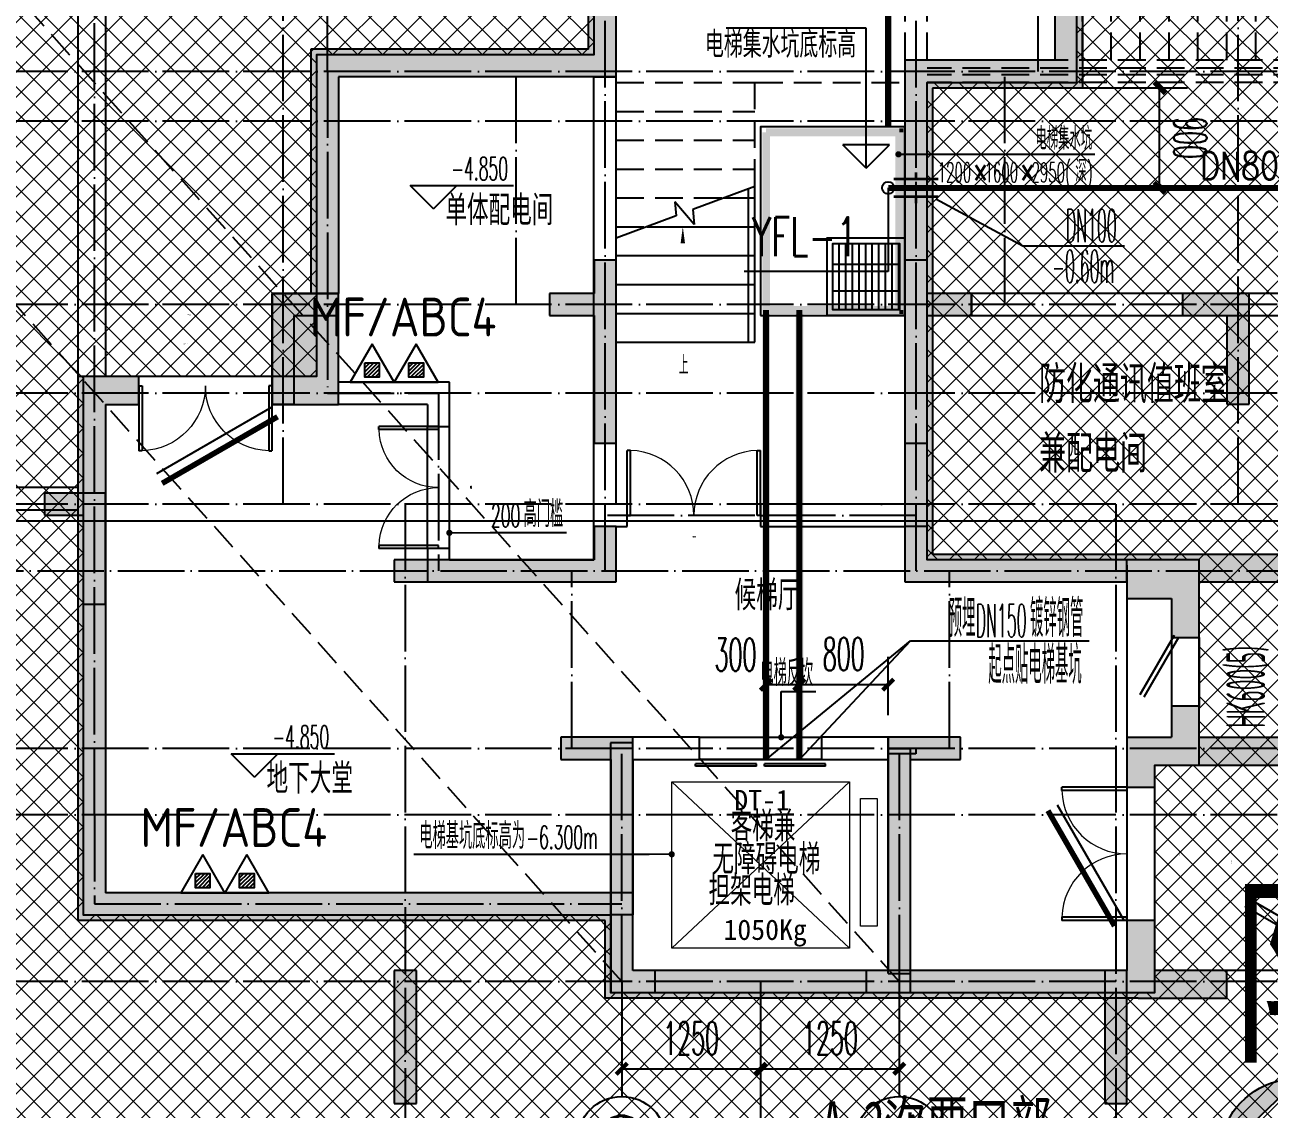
# Model space of a CAD drawing. Extents: x 27938 to 1507990, y 110129 to 923079.
# Drawn here: x 632581 to 643787, y 605583 to 615352 of the extents above; entities that cross this region are included whole.
import ezdxf
from ezdxf.enums import TextEntityAlignment as Align
from ezdxf.xclip import XClip

# ---------------------------------------------------------------- set-up
doc = ezdxf.new("R2010")
doc.units = 0
doc.header["$LTSCALE"] = 1000
doc.header["$MEASUREMENT"] = 0
doc.header["$XCLIPFRAME"] = 0
for name, pattern in [('#P_--_20B1_001_t3$0$DASH', [0.35, 0.25, -0.1]), ('__DASH', [0.35, 0.25, -0.1]), ('DASH', [0.35, 0.25, -0.1]), ('DOTE', [2.42, 2, -0.2, 0.02, -0.2])]:
    doc.linetypes.add(name, pattern=pattern)
for name, color, linetype in [('0-R疏散口', 20, 'Continuous'), ('AXIS', 3, 'Continuous'), ('AXIS_TEXT', 7, 'Continuous'), ('COLUMN', 9, 'Continuous'), ('DIM_ELEV', 3, 'Continuous'), ('DIM_LEAD', 3, 'Continuous'), ('DIM_SYMB', 3, 'Continuous'), ('DIM_压力废', 3, 'Continuous'), ('DIM_废水', 31, 'Continuous'), ('DOOR_FIRE_TEXT', 7, 'Continuous'), ('DOTE', 1, 'Continuous'), ('EQUIP_消防', 7, 'Continuous'), ('EQUIP_灭火器', 7, 'Continuous'), ('HS-A-墙-砖', 2, 'Continuous'), ('HS-A-墙-砼', 41, 'Continuous'), ('HS-A-门窗洞', 4, 'Continuous'), ('PIPE-压力废', 31, 'YF'), ('PIPE-废水', 31, 'TG_F'), ('PUB_HATCH', 8, 'Continuous'), ('PUB_TEXT', 4, 'Continuous'), ('STAIR', 2, 'Continuous'), ('text', 7, 'Continuous'), ('TEXT_压力废', 7, 'Continuous'), ('TEXT_灭火器', 7, 'Continuous'), ('TWT_DIM', 3, 'Continuous'), ('TWT_LEAD', 3, 'Continuous'), ('VALVE_污水', 7, 'Continuous'), ('VPIPE-压力废', 31, 'YF'), ('WALL', 9, 'Continuous'), ('WINDOW', 4, 'Continuous'), ('WINDOW_TEXT', 7, 'Continuous'), ('人防单元', 7, 'Continuous'), ('人防集水坑', 11, 'Continuous'), ('建-墙-填充', 8, 'Continuous'), ('排水', 155, 'Continuous'), ('疏散口', 20, 'Continuous')]:
    doc.layers.add(name, color=color, linetype=linetype)
doc.layers.add('3.5方案汇报，与郭总、侯月琴确定户型_t8$0$STAIR', color=2, linetype='Continuous', lineweight=18)
doc.layers.add('填充', color=251, linetype='Continuous', lineweight=5)
doc.styles.add('_TCH_AXIS', font='COMPLEX', dxfattribs={"bigfont": 'GBCBIG'})
doc.styles.add('_TCH_DIM', font='SIMPLEX.shx', dxfattribs={"width": 0.7, "bigfont": 'GBCBIG.shx'})
doc.styles.add('_TCH_DIM_T3', font='SIMPLEX.shx', dxfattribs={"width": 0.494118, "bigfont": 'GBCBIG.shx'})
doc.styles.add('_TCH_WINDOW', font='SIMPLEX.shx', dxfattribs={"width": 0.7, "height": 3.5, "bigfont": 'GBCBIG.shx'})
doc.styles.add('_TWT_PIPEDN', font='SIMPLEX', dxfattribs={"width": 0.8, "height": 3.5, "bigfont": 'HZTXT'})
doc.styles.add('_TWT_SERIAL', font='SIMPLEX', dxfattribs={"width": 0.8, "height": 3.5, "bigfont": 'HZTXT'})
doc.styles.add('COMPLEX', font='COMPLEX')
doc.styles.add('HS_黑', font='simhei.ttf', dxfattribs={"width": 0.7})
doc.styles.get("Standard").update_dxf_attribs({"font": 'gbenor.shx', "bigfont": 'gbcbig.shx'})
doc.styles.add('TG_LINETYPE', font='SIMPLEX', dxfattribs={"width": 0.8, "height": 3, "bigfont": 'HZTXT'})
doc.styles.add('更窄', font='TSSDENG', dxfattribs={"width": 0.7, "bigfont": 'HZTXT'})
doc.styles.add('黑体', font='simhei.ttf')
doc.linetypes.add('TG_F', pattern='A,2,-0.3,["F",TG_LINETYPE,S=0.1,R=0,X=-0.23,Y=-0.15],0', length=2.3)
doc.linetypes.add('YF', pattern='A,3,-0.2,["YF",Standard,S=0.25,R=0,X=-0.1,Y=-0.115],-0.35', length=3.55)
doc.dimstyles.new('_TCH_ARCH&&100', dxfattribs={"dimtxt": 297.5, "dimasz": 100, "dimexe": 250, "dimexo": 300, "dimgap": 126.25, "dimtad": 1, "dimdec": 0, "dimzin": 0, "dimdsep": 46, "dimtxsty": '_TCH_DIM_T3', "dimblk": 'ARCHTICK', "dimcen": 0.09, "dimclrt": 4, "dimazin": 2, "dimtfac": 1, "dimtdec": 0, "dimtix": 1, "dimtmove": 2, "dimatfit": 3, "dimfxl": 100, "dimtolj": 1, "dimtzin": 0, "dimarcsym": 0})
doc.dimstyles.new('_TWT_ARCH&&100', dxfattribs={"dimtxt": 297.5, "dimasz": 100, "dimexe": 250, "dimexo": 300, "dimgap": 126.25, "dimtad": 1, "dimdec": 0, "dimzin": 0, "dimdsep": 46, "dimtxsty": '_TCH_DIM_T3', "dimblk": 'ARCHTICK', "dimcen": 0.09, "dimclrt": 7, "dimazin": 2, "dimtfac": 1, "dimtdec": 0, "dimtix": 1, "dimtmove": 2, "dimatfit": 3, "dimfxl": 1, "dimtolj": 1, "dimtzin": 0, "dimarcsym": 0})

# ---------------------------------------------------------------- blocks, each defined once
blk = doc.blocks.new('A$C1DD019F9')
at = {"layer": '疏散口'}
h = blk.add_hatch(color=256, dxfattribs=at)
edge = h.paths.add_edge_path()
edge.add_line((1658, 3316), (367, 2025))
edge.add_arc((563, 1830), 276, 135, 315)
edge.add_line((758, 1634), (1381, 2258))
edge.add_arc((-487, 1990), 1888, -24.1232, 8.1574, ccw=False)
edge.add_arc((-487, 1990), 1888, 303.5962, 335.8768, ccw=False)
edge.add_arc((1658, 1658), 1658, 90, 228.4173, ccw=False)
h = blk.add_hatch(color=256, dxfattribs=at)
edge = h.paths.add_edge_path()
edge.add_line((1658, 3316), (2948, 2025))
edge.add_arc((2753, 1830), 276, -135, 45, ccw=False)
edge.add_line((2558, 1634), (1934, 2258))
edge.add_arc((3803, 1990), 1888, 171.8426, 204.1232)
edge.add_arc((3803, 1990), 1888, 204.1232, 236.4038)
edge.add_arc((1658, 1658), 1658, 311.5827, 450)
for points in [[(1658, 3316), (367, 2025, 1), (758, 1634), (1381, 2258, -0.14179), (1236, 1218, -0.14179), (557, 417, -0.689965), (1658, 3316)], [(1658, 3316), (2948, 2025, -1), (2558, 1634), (1934, 2258, 0.14179), (2080, 1218, 0.14179), (2758, 417, 0.689965), (1658, 3316)]]:
    blk.add_lwpolyline(points, format="xyb", close=True, dxfattribs=at)
blk = doc.blocks.new('GFDGFSDFGD')
at = {"layer": 'PUB_HATCH'}
for points in [[(431617, 374624), (431617, 373474), (431817, 373474), (431817, 375124), (431617, 375124), (431617, 374824), (431217, 374824), (431217, 374624)], [(434617, 374624), (435017, 374624), (435017, 374824), (434617, 374824), (434617, 375124), (434417, 375124), (434417, 373474), (434617, 373474)], [(429316, 374824), (428717, 374824), (428717, 373824), (428917, 373824), (428917, 374624), (429316, 374624)], [(436917, 374824), (436917, 374624), (437317, 374624), (437317, 373824), (437517, 373824), (437517, 374824)], [(426667, 373024), (426667, 372824), (427017, 372824), (427017, 372024), (427217, 372024), (427217, 373024)], [(429816, 372423), (429817, 372224), (431817, 372224), (431817, 372724), (431617, 372724), (431617, 372424), (430017, 372424)], [(436417, 372423), (436217, 372424), (434617, 372424), (434617, 372724), (434417, 372724), (434417, 372224), (436417, 372224)], [(431967, 370824), (431317, 370824), (431317, 370624), (431767, 370624), (431767, 368524), (432167, 368524), (432167, 368724), (431967, 368724)], [(434267, 370824), (434267, 368724), (434067, 368724), (434067, 368524), (434467, 368524), (434467, 370624), (434917, 370624), (434917, 370824)], [(429817, 368724), (429817, 367524), (430017, 367524), (430017, 368724)], [(436417, 368724), (436217, 368724), (436217, 367524), (436417, 367524)]]:
    blk.add_hatch(color=256, dxfattribs=at).paths.add_polyline_path(points)
at = {"layer": 'COLUMN', "color": 6}
for p, q in [((431817, 375124), (431617, 375124)), ((431617, 375124), (431617, 374824)), ((431817, 373474), (431817, 375124)), ((434617, 375124), (434417, 375124)), ((434417, 375124), (434417, 373474)), ((434617, 374824), (434617, 375124)), ((429316, 374824), (428717, 374824)), ((428717, 374824), (428717, 373824)), ((429316, 374624), (429316, 374824)), ((431617, 374824), (431217, 374824)), ((431217, 374824), (431217, 374624)), ((435017, 374824), (434617, 374824)), ((435017, 374624), (435017, 374824)), ((436917, 374824), (436917, 374624)), ((437517, 374824), (436917, 374824)), ((437517, 373824), (437517, 374824)), ((428917, 373824), (428917, 374624)), ((428917, 374624), (429316, 374624)), ((431217, 374624), (431617, 374624)), ((431617, 374624), (431617, 373474)), ((434617, 374624), (435017, 374624)), ((434617, 373474), (434617, 374624)), ((436917, 374624), (437317, 374624)), ((437317, 374624), (437317, 373824)), ((428717, 373824), (428917, 373824)), ((437317, 373824), (437517, 373824)), ((431617, 373474), (431817, 373474)), ((434417, 373474), (434617, 373474)), ((426667, 373024), (426667, 372824)), ((427217, 373024), (426667, 373024)), ((427217, 372024), (427217, 373024)), ((426667, 372824), (427017, 372824)), ((427017, 372824), (427017, 372024)), ((431817, 372724), (431617, 372724)), ((431617, 372724), (431617, 372424)), ((431817, 372224), (431817, 372724)), ((434617, 372724), (434417, 372724)), ((434417, 372724), (434417, 372224)), ((434617, 372424), (434617, 372724)), ((430017, 372424), (429816, 372423)), ((429816, 372423), (429817, 372224)), ((431617, 372424), (430017, 372424)), ((436217, 372424), (434617, 372424)), ((436417, 372423), (436217, 372424)), ((436417, 372224), (436417, 372423)), ((429817, 372224), (431817, 372224)), ((434417, 372224), (436417, 372224)), ((427017, 372024), (427217, 372024)), ((431967, 370824), (431317, 370824)), ((431317, 370824), (431317, 370624)), ((431967, 368724), (431967, 370824)), ((434267, 370824), (434267, 368724)), ((434917, 370824), (434267, 370824)), ((434917, 370624), (434917, 370824)), ((431317, 370624), (431767, 370624)), ((431767, 370624), (431767, 368524)), ((434467, 368524), (434467, 370624)), ((434467, 370624), (434917, 370624)), ((429817, 368724), (429817, 367524)), ((430017, 368724), (429817, 368724)), ((430017, 367524), (430017, 368724)), ((432167, 368724), (431967, 368724)), ((432167, 368524), (432167, 368724)), ((434267, 368724), (434067, 368724)), ((434067, 368724), (434067, 368524)), ((436417, 368724), (436217, 368724)), ((436217, 368724), (436217, 367524)), ((436417, 367524), (436417, 368724)), ((431767, 368524), (432167, 368524)), ((434067, 368524), (434467, 368524)), ((429817, 367524), (430017, 367524)), ((436217, 367524), (436417, 367524))]:
    blk.add_line(p, q, dxfattribs=at)
blk = doc.blocks.new('FSFSFASFSFESFSEF')
at = {"layer": '人防集水坑', "linetype": '#P_--_20B1_001_t3$0$DASH'}
for points in [[(287067, 762316), (287067, 762351), (287102, 762351)], [(287067, 762316), (287102, 762316), (287102, 762351)], [(287067, 760716), (287102, 760716), (287102, 760681)], [(287067, 760716), (287067, 760681), (287102, 760681)]]:
    blk.add_hatch(color=41, dxfattribs=at).paths.add_polyline_path(points)
at = {"layer": '人防集水坑', "ltscale": 0.8}
h = blk.add_hatch(dxfattribs=at)
h.set_pattern_fill('GRATE', color=256, scale=75, style=0)
h.set_pattern_definition([(270, (-806039.36, 23438904.08), (59.53125, -2e-14), []), (360, (-806039.36, 23438904.08), (9e-14, 238.125), [])])
h.paths.add_polyline_path([(286467, 761316), (287067, 761316), (287067, 760716), (286467, 760716)])
at = {"layer": '人防集水坑', "color": 41, "linetype": '#P_--_20B1_001_t3$0$DASH', "ltscale": 0.5, "const_width": 70}
for points in [[(285867, 762316), (287067, 762316)], [(285867, 760716), (285867, 762316)], [(287067, 760716), (287067, 762316)], [(285867, 760716), (286167, 760716)], [(286167, 760716), (287067, 760716)]]:
    blk.add_lwpolyline(points, dxfattribs=at)
at = {"layer": '人防集水坑'}
for points in [[(287117, 760666), (286417, 760666), (286417, 761366), (287117, 761366)], [(287067, 760716), (286467, 760716), (286467, 761316), (287067, 761316)]]:
    blk.add_lwpolyline(points, close=True, dxfattribs=at)
at = {"layer": '排水'}
blk.add_lwpolyline([(285817, 760666), (287117, 760666), (287117, 762366), (285817, 762366)], close=True, dxfattribs=at)
blk = doc.blocks.new('DFBFBFBGF')
at = {"layer": 'STAIR', "color": 246, "linetype": '#P_--_20B1_001_t3$0$DASH'}
for p, q in [((293136, 754230), (287317, 754230)), ((293136, 754030), (293136, 754230)), ((293136, 754160), (287317, 754160)), ((293136, 754100), (287317, 754100)), ((293136, 754030), (287317, 754030)), ((293136, 754030), (288716, 754030)), ((288716, 752730), (288716, 754030)), ((288716, 753970), (293136, 753970)), ((288976, 752730), (288976, 754030)), ((289236, 752730), (289236, 754030)), ((289496, 752730), (289496, 754030)), ((289756, 752730), (289756, 754030)), ((290016, 752730), (290016, 754030)), ((290276, 752730), (290276, 754030)), ((290536, 752730), (290536, 754030)), ((290796, 752730), (290796, 754030)), ((291056, 752730), (291056, 754030)), ((291316, 752730), (291316, 754030)), ((291576, 752730), (291576, 754030)), ((291836, 752730), (291836, 754030)), ((292096, 752730), (292096, 754030)), ((292356, 752730), (292356, 754030)), ((292616, 752730), (292616, 754030)), ((292876, 752730), (292876, 754030)), ((293136, 752730), (293136, 754030)), ((293136, 752730), (287317, 752730)), ((293136, 752730), (288716, 752730)), ((293136, 752530), (293136, 752730)), ((293136, 752660), (287317, 752660)), ((293136, 752600), (287317, 752600)), ((293136, 752530), (287317, 752530))]:
    blk.add_line(p, q, dxfattribs=at)
blk.add_lwpolyline([(293136, 754230), (294636, 754230), (294636, 752530), (293136, 752530)], close=True, dxfattribs=at)
blk = doc.blocks.new('$DorLib2D$00000181')
at = {"color": 0}
for p, q in [((-0.5333, 0.1411), (0.3327, 0.6411)), ((-0.5, 0.0833), (0.366, 0.5833))]:
    blk.add_line(p, q, dxfattribs=at)
blk = doc.blocks.new('$DorLib2D$00000192')
at = {"color": 0}
blk.add_line((-0.5, 0.125), (0.366, 0.625), dxfattribs=at)
at = {"color": 0, "const_width": 0.0417}
blk.add_lwpolyline([(-0.5417, 0.1972), (0.3244, 0.6972)], dxfattribs=at)
blk = doc.blocks.new('$DorLib2D$00000193')
at = {"color": 0}
blk.add_line((-0.5, 0.1), (0.366, 0.6), dxfattribs=at)
at = {"color": 0, "const_width": 0.0333}
blk.add_lwpolyline([(-0.533, 0.158), (0.333, 0.658)], dxfattribs=at)
blk = doc.blocks.new('$DorLib2D$00000002')
for p, q in [((-0.5, 0), (-0.5, 0.4875)), ((-0.475, 0.4875), (-0.5, 0.4875)), ((-0.475, 0), (-0.475, 0.4875)), ((0.475, 0), (0.475, 0.4875)), ((0.475, 0.4875), (0.5, 0.4875)), ((0.5, 0), (0.5, 0.4875)), ((-0.5, 0), (-0.475, 0)), ((0.5, 0), (0.475, 0))]:
    blk.add_line(p, q)
at = {"lineweight": 13}
for centre, start, end in [((-0.4875, 0), 0, 88.53072), ((0.4875, 0), 91.46928, 180)]:
    blk.add_arc(centre, 0.4875, start, end, dxfattribs=at)
blk = doc.blocks.new('$DORLIB2D$00000127')
at = {"color": 0}
for points in [[(-0.533, 0.795), (-0.533, 0.69)], [(-0.033, 0.795), (-0.533, 0.795)], [(-0.033, 0.795), (-0.033, 0.69)], [(0.533, 0.795), (0.033, 0.795)], [(0.033, 0.795), (0.033, 0.69)], [(0.533, 0.795), (0.533, 0.69)], [(-0.033, 0.69), (-0.533, 0.69)], [(0.533, 0.69), (0.033, 0.69)], [(0.5, 0.5), (-0.5, 0.5)]]:
    blk.add_lwpolyline(points, dxfattribs=at)
blk = doc.blocks.new('A$C74D73064')
at = {"layer": '填充'}
h = blk.add_hatch(dxfattribs=at)
h.set_pattern_fill('ANSI37', color=196, scale=100, style=0)
h.set_pattern_definition([(45, (-58932.6, 57522.26), (-112.2532, 112.2532), []), (135, (-58932.6, 57522.26), (-112.2532, -112.2532), [])])
h.paths.add_polyline_path([(80665.2, 65672.5), (80665.2, 67372.5), (76315.4, 67372.5), (76315.4, 65922.3), (73815.3, 65922.3), (73815.7, 63022.1), (71715.6, 63022.1), (71715.6, 58172.5), (76465.4, 58172.5), (76465.4, 57472.3), (81365.4, 57472.3), (81365.4, 59522.3), (81765.3, 59522.2), (81765.3, 61372.4), (79315.4, 61372.5), (79315.4, 65672.5)], flags=16)
h.paths.add_polyline_path([(104365.4, 66522.6), (104365.4, 67421.4), (100065.9, 67423.1), (100065.9, 65672.7), (101315.6, 65672.7), (101315.5, 61472.5), (96715.5, 61472.5), (96715.5, 58172.5), (101465.5, 58172.5), (101465.5, 57472.3), (104165.5, 57472.3), (104165.5, 59522.3), (107365.4, 59522.2), (107365.5, 63822.3), (106865.5, 63822.2), (106865.5, 66522.6)], flags=16)
h.paths.add_polyline_path([(63315.4, 70272.3), (117315.4, 70272.3), (117315.4, 50772.3), (63315.4, 50772.3)])
at = {"layer": '建-墙-填充'}
for points in [[(76265.4, 65972.3), (76515.4, 65722.3), (76515.4, 67172.5), (76265.4, 67422.5)], [(80715.2, 67422.5), (80465.2, 67172.5), (80465.2, 65872.5), (80715.2, 65622.5)], [(74015.3, 65722.3), (73765.3, 65972.3), (73765, 63772.2), (74015, 63772.2)], [(76515.4, 65722.3), (76265.4, 65972.3), (73765.3, 65972.3), (74015.3, 65722.3)], [(80715.2, 65622.5), (80465.2, 65872.5), (79115.1, 65872.5), (79365.1, 65622.5)], [(79365.1, 65622.5), (79115.1, 65872.5), (79115.2, 61772.2), (79365.2, 61772.2)], [(73415.7, 63022.1), (74015.7, 62772.1), (74015.7, 63772.2), (73415.7, 63772.2)], [(71915.4, 62772.1), (72215.4, 62772.1), (72215.4, 63022.1), (71665.4, 63022.1)], [(71915.4, 62772.1), (71665.4, 63022.1), (71665.4, 61922.3), (71915.4, 61922.3)], [(73415.7, 63022.1), (73415.4, 63022.1), (73415.4, 62772.1), (74015.7, 62772.1)], [(71915.4, 61922.3), (71665.4, 61922.3), (71665.5, 58122.3), (71915.5, 58372.3)], [(79365.2, 61772.2), (79115.2, 61772.2), (79115.2, 61422.5), (79231.9, 61339.2), (79365.2, 61422.5)], [(79115.4, 61172.5), (79215.2, 61172.5), (79231.9, 61339.2), (79115.2, 61422.5), (79115.4, 61422.5)], [(79231.9, 61339.2), (79215.2, 61172.5), (81115.3, 61172.5), (81115.3, 61422.5), (79365.2, 61422.5)], [(81115.3, 61422.5), (81115.3, 61022.5), (81515.3, 61022.5), (81632, 61205.9), (81615.3, 61422.5)], [(81632, 61205.9), (81765.3, 61172.5), (83665.4, 61172.5), (83748.8, 61289.2), (83665.4, 61422.5), (81615.3, 61422.5)], [(81515.3, 61022.5), (81515.3, 60672.2), (81765.3, 60672.3), (81765.3, 61172.5), (81632, 61205.9)], [(81765.3, 59772.3), (81765.3, 60052.3), (81515.3, 60052.2), (81515.3, 59772.3), (81632, 59688.9)], [(81115.3, 59772.3), (81115.3, 59322.2), (81365.3, 59322.3), (81365.3, 59522.3)], [(81115.3, 59772.3), (81365.3, 59522.3), (81615.3, 59522.3), (81632, 59688.9), (81515.3, 59772.3)], [(81632, 59688.9), (81615.3, 59522.3), (83665.5, 59522.3), (83748.8, 59638.9), (83665.5, 59772.3), (81765.3, 59772.3)], [(78965.4, 59672.3), (78965.4, 59622.3), (79215.4, 59622.3), (79215.4, 59672.3)], [(76415.4, 58122.3), (76665.4, 58372.3), (71915.5, 58372.3), (71665.5, 58122.3)], [(76415.4, 57422.3), (76665.4, 57672.3), (76665.4, 58372.3), (76415.4, 58122.3)], [(81365.4, 57672.3), (81365.4, 58122.3), (81115.4, 58122.2), (81115.4, 57672.3), (81232.1, 57588.9)], [(81232.1, 57588.9), (81115.4, 57672.3), (76665.4, 57672.3), (76415.4, 57422.3), (81215.4, 57422.3)], [(81215.4, 57422.3), (82015.5, 57422.3), (82015.5, 57672.3), (81365.4, 57672.3), (81232.1, 57588.9)]]:
    blk.add_hatch(color=256, dxfattribs=at).paths.add_polyline_path(points)
at = {"color": 251, "true_color": 0x636466}
blk.add_lwpolyline([(80665.2, 65672.5), (80665.2, 67372.5), (76315.4, 67372.5), (76315.4, 65922.3), (73815.3, 65922.3), (73815.7, 63022.1), (71715.6, 63022.1), (71715.6, 58172.5), (76465.4, 58172.5), (76465.4, 57472.3), (81365.4, 57472.3), (81365.4, 59522.3), (81765.3, 59522.2), (81765.3, 61372.4), (79315.4, 61372.5), (79315.4, 65672.5)], close=True, dxfattribs=at)
at = {"layer": '3.5方案汇报，与郭总、侯月琴确定户型_t8$0$STAIR'}
for p, q in [((78615.4, 59372.2), (77015.4, 57872.2)), ((77015.4, 59372.2), (78615.4, 57872.2))]:
    blk.add_line(p, q, dxfattribs=at)
for points in [[(77015.4, 57872.2), (77015.4, 59372.2), (78615.4, 59372.2), (78615.4, 57872.2)], [(78715.4, 58072.2), (78715.4, 59222.2), (78865.4, 59222.2), (78865.4, 58072.2)]]:
    blk.add_lwpolyline(points, close=True, dxfattribs=at)
at = {"layer": 'DIM_ELEV'}
for p, q in [((78766, 66161.5), (77505.6, 66161.5)), ((78766, 64901.2), (78766, 66161.5)), ((78766, 64901.2), (78556, 65111.2)), ((78976, 65111.2), (78556, 65111.2)), ((78766, 64901.2), (78976, 65111.2)), ((74869.1, 64532.9), (74659.1, 64742.9)), ((74659.1, 64742.9), (75590, 64742.9)), ((74869.1, 64532.9), (75079.1, 64742.9)), ((73258.4, 59412.1), (73048.4, 59622.1)), ((73048.4, 59622.1), (73979.3, 59622.1)), ((73258.4, 59412.1), (73468.4, 59622.1))]:
    blk.add_line(p, q, dxfattribs=at)
at = {"layer": 'DIM_LEAD'}
for p, q in [((79057.7, 65025.1), (79745.2, 65025.1)), ((79745.2, 65025.1), (80824.8, 65025.1)), ((75012.8, 61614.9), (75381.6, 61617.5)), ((75381.6, 61617.5), (76067.6, 61617.5)), ((78001.6, 59772.3), (78001.6, 60184.9)), ((78001.6, 60184.9), (78313.7, 60184.9)), ((76813.3, 58717.7), (74693.3, 58717.7)), ((77015.4, 58718.2), (76813.3, 58717.7))]:
    blk.add_line(p, q, dxfattribs=at)
at = {"layer": 'DIM_LEAD', "const_width": 28}
for points in [[(79043.7, 65025.1, 1), (79071.7, 65025.1, 1)], [(74998.8, 61614.8, 1), (75026.8, 61615, 1)], [(78001.6, 59758.3, 1), (78001.6, 59786.3, 1)], [(77029.4, 58718.2, 1), (77001.4, 58718.2, 1)]]:
    blk.add_lwpolyline(points, format="xyb", close=True, dxfattribs=at)
at = {"layer": 'DIM_SYMB'}
blk.add_lwpolyline([(77115.4, 63267.4, 0, 0, 0), (77115.4, 64372.2, 0, 40, 0), (77115.4, 64222.2, 0, 0, 0)], format="xyseb", dxfattribs=at)
at = {"layer": 'DOTE', "linetype": 'DOTE', "ltscale": 0.3}
for p, q in [((79215.2, 61772.1), (76415.2, 61772.1)), ((71815.6, 59072.3), (71815.6, 58272.3)), ((71815.6, 58272.3), (76565.4, 58272.3))]:
    blk.add_line(p, q, dxfattribs=at)
at = {"layer": 'DOTE', "color": 5}
blk.add_line((186069.2, 61719.3), (-82096.5, 61719.3), dxfattribs=at)
at = {"layer": 'DOTE', "linetype": 'DOTE', "ltscale": 0.3}
blk.add_lwpolyline([(73915.4, 65772.2), (73915.4, 62871.8), (74915.2, 62871.8), (74915.2, 61272.1)], dxfattribs=at)
at = {"layer": 'HS-A-墙-砖'}
for p, q in [((71915.2, 67722.3), (71915.4, 63022.1)), ((71665.2, 67522.3), (71665.4, 63022.1)), ((82565.4, 63772.3), (79715.4, 63772.2)), ((79715.4, 63772.2), (79715.4, 63572.2)), ((79715.4, 63572.2), (82565.4, 63572.3)), ((71915.4, 63022.1), (71665.4, 63022.1)), ((71665.4, 62022.3), (69515.8, 62022.3)), ((69515.8, 61822.3), (71665.4, 61822.3)), ((76665.4, 59722.3), (76665.4, 59772.3)), ((76465.4, 59722.3), (76465.4, 59672.3)), ((76665.4, 59722.3), (76465.4, 59722.3)), ((76465.4, 59672.3), (76465.4, 58172.3)), ((78965.4, 57644.3), (78965.4, 59672.3)), ((78965.4, 59672.3), (79165.4, 59672.3)), ((79165.4, 57644.3), (79165.4, 59672.3)), ((76665.4, 59572.3), (76665.4, 58172.3)), ((76665.4, 58172.3), (76465.4, 58172.3)), ((78965.4, 57644.3), (79165.4, 57644.3))]:
    blk.add_line(p, q, dxfattribs=at)
at = {"layer": 'HS-A-墙-砼'}
for p, q in [((76265.4, 65972.3), (76265.4, 67422.5)), ((80715.2, 67422.5), (80715.2, 65622.5)), ((76515.4, 65722.3), (76515.4, 67172.5)), ((80465.2, 67172.5), (80465.2, 65872.5)), ((73765.3, 65972.3), (73765, 63772.2)), ((76265.4, 65972.3), (73765.3, 65972.3)), ((80465.2, 65872.5), (79115.1, 65872.5)), ((79115.1, 65872.5), (79115.2, 61772.2)), ((74015.3, 65722.3), (74015, 63772.2)), ((76515.4, 65722.3), (74015.3, 65722.3)), ((80715.2, 65622.5), (79365.1, 65622.5)), ((79365.1, 65622.5), (79365.2, 61772.2)), ((73415.7, 63022.1), (73415.7, 63772.2)), ((73415.7, 63772.2), (74015.7, 63772.2)), ((74015, 63772.2), (73765, 63772.2)), ((74015.7, 62772.1), (74015.7, 63772.2)), ((72215.4, 63022.1), (71665.4, 63022.1)), ((71665.4, 63022.1), (71665.4, 61922.3)), ((72215.4, 62772.1), (72215.4, 63022.1)), ((73415.7, 63022.1), (73415.4, 63022.1)), ((73415.4, 63022.1), (73415.4, 62772.1)), ((71915.4, 62772.1), (72215.4, 62772.1)), ((71915.4, 62772.1), (71915.4, 61922.3)), ((73415.4, 62772.1), (74015.7, 62772.1)), ((71665.4, 61922.3), (71665.5, 58122.3)), ((71915.4, 61922.3), (71915.5, 58372.3)), ((79115.2, 61772.2), (79115.2, 61422.5)), ((79365.2, 61772.2), (79365.2, 61422.5)), ((79115.4, 61422.5), (79115.2, 61422.5)), ((79115.4, 61422.5), (79115.4, 61172.5)), ((79365.2, 61422.5), (81115.3, 61422.5)), ((81115.3, 61422.5), (81615.3, 61422.5)), ((81615.3, 61422.5), (83665.4, 61422.5)), ((79115.4, 61172.5), (79215.2, 61172.5)), ((79215.2, 61172.5), (81115.3, 61172.5)), ((81115.3, 61172.5), (81115.3, 61022.5)), ((81765.3, 60672.3), (81765.3, 61172.5)), ((81765.3, 61172.5), (83665.4, 61172.5)), ((81115.3, 61022.5), (81515.3, 61022.5)), ((81515.3, 61022.5), (81515.3, 60672.2)), ((81515.3, 60672.2), (81765.3, 60672.3)), ((81765.3, 60052.3), (81515.3, 60052.2)), ((81515.3, 60052.2), (81515.3, 59772.3)), ((81765.3, 59772.3), (81765.3, 60052.3)), ((81115.3, 59772.3), (81115.3, 59322.2)), ((81115.3, 59772.3), (81515.3, 59772.3)), ((81765.3, 59772.3), (83665.5, 59772.3)), ((78965.4, 59672.3), (78965.4, 59622.3)), ((79215.4, 59672.3), (78965.4, 59672.3)), ((79215.4, 59622.3), (78965.4, 59622.3)), ((79215.4, 59672.3), (79215.4, 59622.3)), ((81365.3, 59322.3), (81365.3, 59522.3)), ((81365.3, 59522.3), (81615.3, 59522.3)), ((81615.3, 59522.3), (83665.5, 59522.3)), ((81115.3, 59322.2), (81365.3, 59322.3)), ((76665.4, 58372.3), (71915.5, 58372.3)), ((76665.4, 57672.3), (76665.4, 58372.3)), ((76415.4, 58122.3), (71665.5, 58122.3)), ((76415.4, 57422.3), (76415.4, 58122.3)), ((81365.4, 58122.3), (81115.4, 58122.2)), ((81115.4, 58122.2), (81115.4, 57672.3)), ((81365.4, 57672.3), (81365.4, 58122.3)), ((81115.4, 57672.3), (76665.4, 57672.3)), ((82015.5, 57672.3), (81365.4, 57672.3)), ((82015.5, 57422.3), (82015.5, 57672.3)), ((81215.4, 57422.3), (76415.4, 57422.3)), ((81215.4, 57422.3), (82015.5, 57422.3))]:
    blk.add_line(p, q, dxfattribs=at)
at = {"layer": 'HS-A-门窗洞'}
for p, q in [((81515.3, 60672.2, 0), (81515.3, 60052.2, 0)), ((81765.3, 60672.3, 0), (81765.3, 60052.3, 0))]:
    blk.add_line(p, q, dxfattribs=at)
at = {"layer": 'PIPE-废水', "color": 202, "linetype": 'DASH', "ltscale": 0.5, "const_width": 70}
for points in [[(77865.4, 59572.2), (77865.4, 63622.2)], [(78165.4, 59572.2), (78165.4, 63622.2)]]:
    blk.add_lwpolyline(points, dxfattribs=at)
at = {"layer": 'STAIR', "color": 246, "linetype": '#P_--_20B1_001_t3$0$DASH'}
for p, q in [((79115.1, 67172.1), (79115.1, 65872.5)), ((79315.1, 65872.5), (79315.1, 67172.5)), ((76515.4, 63332.2), (76515.4, 65672.2)), ((76515.4, 65672.2), (77765.4, 65672.2)), ((77765.4, 65672.2), (79115.4, 65672.2)), ((77765.4, 63332.2), (77765.4, 65672.2)), ((76515.4, 65412.2), (77765.4, 65412.2)), ((76515.4, 65152.2), (77765.4, 65152.2)), ((76515.4, 64892.2), (77765.4, 64892.2)), ((76515.4, 64632.2), (77765.4, 64632.2)), ((76515.4, 64372.2), (77765.4, 64372.2)), ((76515.4, 64112.2), (77765.4, 64112.2)), ((76515.4, 63852.2), (77765.4, 63852.2)), ((76515.4, 63592.2), (77765.4, 63592.2)), ((76515.4, 63332.2), (77765.4, 63332.2))]:
    blk.add_line(p, q, dxfattribs=at)
at = {"layer": 'STAIR'}
for p, q in [((77765.4, 64736.2), (77205.9, 64526.7)), ((77765.4, 63332.2), (77765.4, 64736.2)), ((77218.9, 64392.4), (77044.1, 64596.8)), ((77044.1, 64596.8), (77056.3, 64470.7)), ((77487.6, 64632.2), (77765.4, 64632.2)), ((77056.3, 64470.7), (76515.4, 64268.2)), ((77205.9, 64526.7), (77218.9, 64392.4)), ((76793.2, 64372.2), (77765.4, 64372.2)), ((76515.4, 63332.2), (76515.4, 64268.2)), ((76515.4, 64112.2), (77765.4, 64112.2)), ((76515.4, 63852.2), (77765.4, 63852.2)), ((76515.4, 63592.2), (77765.4, 63592.2)), ((76515.4, 63332.2), (77765.4, 63332.2))]:
    blk.add_line(p, q, dxfattribs=at)
blk.add_lwpolyline([(77705.4, 64713.8), (77705.4, 63332.2)], dxfattribs=at)
at = {"layer": 'WALL'}
for p, q in [((76315, 61772.2), (76315, 65722.3)), ((76315, 65722.3), (76515, 65722.3)), ((76515, 61872.2), (76515, 65722.3)), ((75015.2, 62971.8), (74015.7, 62971.8)), ((74015.7, 62771.8), (74015.7, 62971.8)), ((75015.2, 62572.2), (75015.2, 62971.8)), ((74815.2, 62771.8), (74015.7, 62771.8)), ((74815.2, 62771.8), (74815.2, 62572.2)), ((74815.2, 62572.2), (75015.2, 62572.2)), ((76615.4, 61872.2), (76515, 61872.2)), ((76615.4, 61672.2), (76615.4, 61872.2)), ((79115.2, 61872.2), (77815.4, 61872.2)), ((77815.4, 61872.2), (77815.4, 61672.2)), ((76315, 61372.3), (76315, 61772.2)), ((76515, 61172.3), (76515, 61672.2)), ((76515, 61672.2), (76615.4, 61672.2)), ((77815.4, 61672.2), (79115.2, 61672.2)), ((75015.2, 61472.2), (74815.2, 61472.2)), ((74815.2, 61472.2), (74815.2, 61172.3)), ((75015.2, 61372.3), (75015.2, 61472.2)), ((75015.2, 61372.3), (76315, 61372.3)), ((74815.2, 61172.3), (76515, 61172.3)), ((77265.4, 59772.3), (76665.4, 59772.3)), ((77265.4, 59572.3), (77265.4, 59772.3)), ((78965.4, 59772.3), (78365.4, 59772.3)), ((78365.4, 59772.3), (78365.4, 59572.3)), ((78965.4, 59572.3), (78965.4, 59772.3)), ((76665.4, 59572.3), (77265.4, 59572.3)), ((78365.4, 59572.3), (78965.4, 59572.3))]:
    blk.add_line(p, q, dxfattribs=at)
at = {"layer": 'WINDOW'}
for p, q in [((74815.2, 61472.2), (74815.2, 62572.2)), ((75015.2, 61472.2), (75015.2, 62572.2)), ((81115.3, 61322.3), (81115.3, 59772.3)), ((77265.4, 59772.3), (78365.4, 59772.3)), ((77265.4, 59572.3), (78365.4, 59572.3)), ((81115.3, 59322.2), (81115.4, 58122.2)), ((83215.5, 57672.3, 0), (82015.5, 57672.3, 0))]:
    blk.add_line(p, q, dxfattribs=at)
at = {"layer": '填充', "color": 196}
blk.add_lwpolyline([(80665.2, 65672.5), (80665.2, 67372.5), (76315.4, 67372.5), (76315.4, 65922.3), (73815.3, 65922.3), (73815.7, 63022.1), (71715.6, 63022.1), (71715.6, 58172.5), (76465.4, 58172.5), (76465.4, 57472.3), (81365.4, 57472.3), (81365.4, 59522.3), (81765.3, 59522.2), (81765.3, 61372.4), (79315.4, 61372.5), (79315.4, 65672.5)], close=True, dxfattribs=at)
for name, p in [('DFBFBFBGF', (-208001.2, -686857.7)), ('FSFSFASFSFESFSEF', (-208001.2, -697093.3)), ('GFDGFSDFGD', (-355301.2, -311051.5))]:
    blk.add_blockref(name, p)
at = {"layer": '0-R疏散口', "xscale": 0.4305656706515025, "yscale": 0.4305656706515025, "zscale": 0.4305656706515025, "rotation": 358.5740796940182}
blk.add_blockref('A$C1DD019F9', (81924.1, 55290.2), dxfattribs=at)
at = {"layer": 'HS-A-门窗洞'}
ref = blk.add_blockref('$DorLib2D$00000193', (81640.3, 60362.2), dxfattribs=dict(at, xscale=620, yscale=-620, zscale=250, rotation=270.0016048822446))
ref.add_attrib('A', 'HK600(5)', (82360.1, 59858.3), dxfattribs={"layer": 'WINDOW_TEXT', "ltscale": 0.5, "height": 350, "rotation": 90.0016, "style": '更窄', "width": 0.42})
at = {"layer": 'WINDOW'}
ref = blk.add_blockref('$DorLib2D$00000192', (72815.4, 62897.1), dxfattribs=dict(at, xscale=-1200, yscale=-1200, zscale=-1200, rotation=359.9999999999923))
ref.add_attrib('A', 'HHFM1220(6)', (72612.9, 63312.5), dxfattribs={"layer": 'WINDOW_TEXT', "ltscale": 0.5, "height": 7})
at = {"layer": 'WINDOW', "xscale": -1200, "zscale": -1200}
for p, yscale, rotation in [((72815.4, 62939.4), 1200, 180.0000000000091), ((81115.3, 58722.2), -1200, 270.0000000000091)]:
    blk.add_blockref('$DorLib2D$00000002', p, dxfattribs=dict(at, yscale=yscale, rotation=rotation))
at = {"layer": 'WINDOW'}
ref = blk.add_blockref('$DorLib2D$00000002', (74915.2, 62022.2), dxfattribs=dict(at, xscale=-1100, yscale=1100, zscale=-1100, rotation=90))
ref.add_attrib('A', 'JFM1121', (75210.7, 62014.1), dxfattribs={"layer": 'WINDOW_TEXT', "ltscale": 0.5, "height": 5.95, "rotation": 90, "style": '_TCH_WINDOW', "width": 0.494118})
ref = blk.add_blockref('$DorLib2D$00000002', (77215.4, 61772.2), dxfattribs=dict(at, xscale=-1200, yscale=-1200, zscale=-1200, rotation=180.0000449912018))
ref.add_attrib('A', 'YFM1221', (77206.8, 61576.8), dxfattribs={"layer": 'DOOR_FIRE_TEXT', "ltscale": 0.5, "height": 5.95, "rotation": 0.00004, "style": '_TCH_WINDOW', "width": 0.494118})
at = {"layer": 'WINDOW', "xscale": 1100, "yscale": -200, "zscale": 1100}
blk.add_blockref('$DORLIB2D$00000127', (77815.4, 59672.3), dxfattribs=at)
at = {"layer": 'WINDOW'}
ref = blk.add_blockref('$DorLib2D$00000192', (81240.4, 58722.2), dxfattribs=dict(at, xscale=-1200, yscale=-1200, zscale=-1200, rotation=270.0020951087232))
ref.add_attrib('A', 'HHFM1220(6)', (81590.4, 58701.9), dxfattribs={"layer": 'WINDOW_TEXT', "ltscale": 0.5, "height": 7, "rotation": 90.0021})
ref = blk.add_blockref('$DorLib2D$00000181', (82615.5, 57547.3), dxfattribs=dict(at, xscale=1200, yscale=-1200, zscale=1200, rotation=180))
ref.add_attrib('A', 'HHM1220', (82605.9, 56956.8), dxfattribs={"layer": 'WINDOW_TEXT', "ltscale": 0.5, "height": 5.95, "style": '_TCH_WINDOW', "width": 0.494118})
at = {"layer": 'DIM_ELEV', "color": 7, "style": '_TCH_DIM', "width": 0.494118}
for p in [(75030, 64791.9), (73419.3, 59671.1)]:
    blk.add_text('-4.850', height=208.25, dxfattribs=at).set_placement(p)
at = {"layer": 'DIM_LEAD', "color": 7, "style": '_TCH_DIM'}
for s, height, width, p in [('电梯集水坑', 202.55, 0.7, (80291.8, 65067.1)), ('1200', 178.5, 0.494118, (79410.6, 64773.1)), ('×', 202.6, 0.7, (79729.8, 64773.1)), ('1600', 178.5, 0.494118, (79833, 64773.1)), ('×', 202.6, 0.7, (80152.2, 64773.1)), ('2950(', 178.5, 0.494118, (80255.4, 64773.1)), ('深', 202.6, 0.7, (80650.2, 64773.1)), (')', 178.5, 0.494118, (80753.4, 64773.1)), ('200', 208.25, 0.494118, (75387.1, 61666.5)), ('高门槛', 236.31, 0.7, (75681.1, 61666.5)), ('电梯反坎', 236.31, 0.7, (77814, 60233.9)), ('电梯基坑底标高为', 236.31, 0.7, (74742.3, 58766.7)), ('-6.300m', 208.25, 0.494118, (75705.7, 58766.7))]:
    blk.add_text(s, height=height, dxfattribs=dict(at, width=width)).set_placement(p)
at = {"layer": 'DIM_SYMB', "color": 7, "style": '_TCH_DIM', "width": 0.7}
blk.add_text('上', height=168.8, dxfattribs=at).set_placement((77078.9, 63042.3))
at = {"layer": 'PUB_TEXT', "color": 7}
for s, height, p in [('电梯集水坑底标高', 236.31, (77315, 65896.1)), ('单体配电间', 270.07, (74977, 64386.4)), ('候梯厅', 270.07, (77581.9, 60916.7)), ('地下大堂', 270.07, (73366.3, 59265.7)), ('客梯兼', 270.07, (77546.3, 58834.3)), ('无障碍电梯', 270.07, (77381.7, 58538.6)), ('担架电梯', 270.07, (77347.3, 58257))]:
    blk.add_text(s, height=height, dxfattribs=at).set_placement(p)
at = {"layer": 'PUB_TEXT'}
for s, p in [('防化通讯值班室', (80323.5, 62783.6)), ('兼配电间', (80323.5, 62158))]:
    blk.add_text(s, height=337.59, dxfattribs=at).set_placement(p)
at = {"layer": 'PUB_TEXT', "color": 246, "style": '黑体'}
for s, p in [('DT-1', (77578.3, 59114.5)), ('1050Kg', (77481.3, 57946.8))]:
    blk.add_text(s, height=184.01, dxfattribs=at).set_placement(p)
at = {"layer": 'WINDOW_TEXT'}
for s, height, p in [('FM', 7, (72651.2, 63575.7)), ('甲', 6.75, (72660.5, 63575.7)), ('1220', 7, (72665.5, 63575.7))]:
    blk.add_text(s, height=height, dxfattribs=at).set_placement(p)
for s, height, p in [('FM', 7, (82061.4, 58637.4)), ('1220', 7, (82061.4, 58651.7)), ('甲', 6.75, (82061.4, 58646.8))]:
    blk.add_text(s, height=height, rotation=90, dxfattribs=at).set_placement(p)
at = {"layer": '人防单元', "color": 2, "style": 'HS_黑', "width": 0.7}
blk.add_text('A-2次要口部', height=394.3, dxfattribs=at).set_placement((78369, 56099.2))
blk = doc.blocks.new('HFHFTHFD')
at = {"layer": 'DOTE', "color": 0, "linetype": 'DOTE', "ltscale": 0.3}
for p, q in [((427117, 601749), (427117, 612949)), ((428817, 604549), (428817, 612949)), ((431717, 603949), (431717, 612949)), ((434517, 603949), (434517, 612949)), ((437417, 604549), (437417, 612949)), ((429217, 608449), (429217, 610949)), ((435617, 608449), (435617, 610949)), ((472617, 608449), (418617, 608449)), ((430917, 606349), (430917, 608449)), ((435317, 606349), (435317, 608449)), ((472617, 607999), (418617, 607999)), ((472617, 606349), (418617, 606349)), ((472617, 605549), (418617, 605549)), ((472617, 604549), (418617, 604549)), ((429917, 604549), (429917, 593449)), ((436316, 604549), (436317, 593449)), ((418617, 603949), (472617, 603949)), ((431417, 602349), (431417, 603949)), ((434817, 602349), (434817, 603949)), ((472617, 602349), (418617, 602349)), ((431867, 600249), (431867, 602349)), ((434367, 600249), (434367, 602349)), ((472617, 601749), (418617, 601749)), ((472617, 600249), (418617, 600249)), ((433117, 600249), (433117, 593449))]:
    blk.add_line(p, q, dxfattribs=at)
blk = doc.blocks.new('_ArchTick')
at = {"color": 0, "linetype": 'ByBlock', "const_width": 0.4}
blk.add_lwpolyline([(-0.5, -0.5), (0.5, 0.5)], dxfattribs=at)
blk = doc.blocks.new('*D1544')
at = {"layer": 'Defpoints', "color": 0}
for p in [(641121, 614783), (642801, 614783), (641121, 613883)]:
    blk.add_point(p, dxfattribs=at)
at = {"layer": 'DIM_压力废', "color": 0, "lineweight": -2}
for p, q in [((641421, 614783), (643051, 614783)), ((642801, 613883), (642801, 614783)), ((641421, 613883), (643051, 613883))]:
    blk.add_line(p, q, dxfattribs=at)
at = {"layer": 'DIM_压力废', "color": 0, "lineweight": -2, "xscale": 100, "yscale": 100, "zscale": 100}
for p, rotation in [((642801, 614783), 90.0000685515562), ((642801, 613883), 270.0000685515562)]:
    blk.add_blockref('_ArchTick', p, dxfattribs=dict(at, rotation=rotation))
at = {"layer": 'DIM_压力废', "color": 7, "insert": (643076, 614333), "char_height": 297.5, "attachment_point": 5, "rotation": 270.0001, "style": '_TCH_DIM_T3'}
blk.add_mtext('\\A1;900', dxfattribs=at)
blk = doc.blocks.new('*D1545')
at = {"layer": 'Defpoints', "color": 0}
for p in [(640356, 609407), (639556, 608833), (640356, 608833)]:
    blk.add_point(p, dxfattribs=at)
at = {"layer": 'TWT_DIM', "color": 0, "lineweight": -2}
for p, q in [((639556, 609133), (639556, 609657)), ((640356, 609133), (640356, 609657)), ((639556, 609407), (640356, 609407))]:
    blk.add_line(p, q, dxfattribs=at)
at = {"layer": 'TWT_DIM', "color": 0, "lineweight": -2, "xscale": 100, "yscale": 100, "zscale": 100, "rotation": 180}
blk.add_blockref('_ArchTick', (639556, 609407), dxfattribs=at)
at = {"layer": 'TWT_DIM', "color": 0, "lineweight": -2, "xscale": 100, "yscale": 100, "zscale": 100}
blk.add_blockref('_ArchTick', (640356, 609407), dxfattribs=at)
at = {"layer": 'TWT_DIM', "color": 7, "insert": (639956, 609682), "char_height": 297.5, "attachment_point": 5, "style": '_TCH_DIM_T3'}
blk.add_mtext('\\A1;800', dxfattribs=at)
blk = doc.blocks.new('*D1546')
at = {"layer": 'Defpoints', "color": 0}
for p in [(639556, 609407), (639256, 608833), (639556, 608833)]:
    blk.add_point(p, dxfattribs=at)
at = {"layer": 'TWT_DIM', "color": 0, "lineweight": -2}
for p, q in [((639256, 609133), (639256, 609657)), ((639556, 609133), (639556, 609657)), ((639256, 609407), (639556, 609407))]:
    blk.add_line(p, q, dxfattribs=at)
at = {"layer": 'TWT_DIM', "color": 0, "lineweight": -2, "xscale": 100, "yscale": 100, "zscale": 100, "rotation": 180}
blk.add_blockref('_ArchTick', (639256, 609407), dxfattribs=at)
at = {"layer": 'TWT_DIM', "color": 0, "lineweight": -2, "xscale": 100, "yscale": 100, "zscale": 100}
blk.add_blockref('_ArchTick', (639556, 609407), dxfattribs=at)
at = {"layer": 'TWT_DIM', "color": 7, "insert": (638981, 609677), "char_height": 297.5, "attachment_point": 5, "style": '_TCH_DIM_T3'}
blk.add_mtext('\\A1;300', dxfattribs=at)
blk = doc.blocks.new('*D1549')
at = {"layer": 'AXIS', "color": 0, "lineweight": -2}
for p, q in [((637956, 606433), (637956, 605696)), ((639206, 606433), (639206, 605696)), ((637956, 605946), (639206, 605946))]:
    blk.add_line(p, q, dxfattribs=at)
at = {"layer": 'Defpoints', "color": 0}
for p in [(637956, 606733), (639206, 606733), (639206, 605946)]:
    blk.add_point(p, dxfattribs=at)
at = {"layer": 'AXIS', "color": 0, "lineweight": -2, "xscale": 100, "yscale": 100, "zscale": 100, "rotation": 180}
blk.add_blockref('_ArchTick', (637956, 605946), dxfattribs=at)
at = {"layer": 'AXIS', "color": 0, "lineweight": -2, "xscale": 100, "yscale": 100, "zscale": 100}
blk.add_blockref('_ArchTick', (639206, 605946), dxfattribs=at)
at = {"layer": 'AXIS', "color": 4, "insert": (638581, 606221), "char_height": 297.5, "attachment_point": 5, "style": '_TCH_DIM_T3'}
blk.add_mtext('\\A1;1250', dxfattribs=at)
blk = doc.blocks.new('*D1550')
at = {"layer": 'AXIS', "color": 0, "lineweight": -2}
for p, q in [((639206, 606433), (639206, 605696)), ((640456, 606433), (640456, 605696)), ((639206, 605946), (640456, 605946))]:
    blk.add_line(p, q, dxfattribs=at)
at = {"layer": 'Defpoints', "color": 0}
for p in [(639206, 606733), (640456, 606733), (640456, 605946)]:
    blk.add_point(p, dxfattribs=at)
at = {"layer": 'AXIS', "color": 0, "lineweight": -2, "xscale": 100, "yscale": 100, "zscale": 100, "rotation": 180}
blk.add_blockref('_ArchTick', (639206, 605946), dxfattribs=at)
at = {"layer": 'AXIS', "color": 0, "lineweight": -2, "xscale": 100, "yscale": 100, "zscale": 100}
blk.add_blockref('_ArchTick', (640456, 605946), dxfattribs=at)
at = {"layer": 'AXIS', "color": 4, "insert": (639831, 606221), "char_height": 297.5, "attachment_point": 5, "style": '_TCH_DIM_T3'}
blk.add_mtext('\\A1;1250', dxfattribs=at)
blk = doc.blocks.new('_AXISO')
blk.add_circle((0, 0), 0.5)
at = {"layer": 'AXIS_TEXT', "style": 'COMPLEX', "width": 1.041667}
blk.add_attdef('A', text='', height=0.56, dxfattribs=at).set_placement((-0.25, -0.28), (0.25, -0.28), align=Align.FIT)
blk = doc.blocks.new('$ATTACHMENT$00000214')
h = blk.add_hatch()
h.set_pattern_fill('ANSI31', color=256, scale=200, style=0)
h.set_pattern_definition([(45, (-38543.802, -6842.639), (-17.67767, 17.67767), [])])
h.paths.add_polyline_path([(-65, 2), (65, 2), (65, -128), (-65, -128)])
for points in [[(0, 172), (-198, -172), (198, -172)], [(-65, 2), (65, 2), (65, -128), (-65, -128)]]:
    blk.add_lwpolyline(points, close=True)
blk = doc.blocks.new('$TwtSys$00000545')
for p, q in [((0, 344), (-198, 0)), ((198, 0), (0, 344))]:
    blk.add_line(p, q)
at = {"layer": 'EQUIP_消防'}
blk.add_blockref('$ATTACHMENT$00000214', (0, 172), dxfattribs=at)
blk = doc.blocks.new('$VALVE$00000553')
at = {"const_width": 30}
for points in [[(0, 100), (0, 175)], [(0, 100), (-250, 100), (-250, 100)], [(0, 100), (250, 100), (250, 100)], [(-250, -100), (-250, -100), (0, -100)], [(250, -100), (250, -100), (0, -100)], [(0, -175), (0, -100)]]:
    blk.add_lwpolyline(points, dxfattribs=at)

msp = doc.modelspace()

# ---------------------------------------------------------------- linework, layer by layer
at = {"color": 8, "linetype": '__DASH'}
for p, q in [((637956.1, 606732.6), (620633.5, 626086.6)), ((640456.3, 606732.6), (623133.7, 626086.6))]:
    msp.add_line(p, q, dxfattribs=at)
at = {"layer": 'AXIS', "color": 8}
for p, q in [((637956.3, 606732.6), (637956.3, 605696.3)), ((640456.3, 606732.6), (640456.3, 605696.3))]:
    msp.add_line(p, q, dxfattribs=at)
at = {"layer": 'DIM_压力废'}
for p, q in [((640356, 613882.6, 0), (640356, 613128.7, 0)), ((640356, 613128.7, 0), (639059.5, 613128.7, 0))]:
    msp.add_line(p, q, dxfattribs=at)
at = {"layer": 'DIM_废水'}
for p, q in [((639256.3, 608732.6), (640555.9, 609800.7)), ((639556.3, 608732.6), (640555.9, 609800.7)), ((640555.9, 609800.7), (642165.3, 609800.7))]:
    msp.add_line(p, q, dxfattribs=at)
at = {"layer": 'PIPE-压力废', "const_width": 55}
msp.add_lwpolyline([(646706, 613882.6), (640356, 613882.6)], dxfattribs=at)
at = {"layer": 'PIPE-废水', "const_width": 55}
for points in [[(640356, 614432.6), (640356, 615727.6)], [(639256.3, 608732.6), (639256.3, 612782.6)], [(639556.3, 608732.6), (639556.3, 612782.6)]]:
    msp.add_lwpolyline(points, dxfattribs=at)
at = {"layer": 'TWT_LEAD'}
for p, q in [((640784, 613784.9), (641567.9, 613359.6)), ((640784, 613784.9), (641567.9, 613359.6)), ((641567.9, 613359.6), (642485.4, 613359.6))]:
    msp.add_line(p, q, dxfattribs=at)
at = {"layer": 'VPIPE-压力废'}
msp.add_circle((640356, 613882.6), 55, dxfattribs=at)

# ---------------------------------------------------------------- block references
at = {"color": 8}
ref = msp.add_blockref('A$C74D73064', (561390.9, 549160.3), dxfattribs=at)
XClip(ref).set_block_clipping_path([(63315.4263309771, 50772.2529092039), (117315.4131985184, 70272.2529080271)])
at = {"color": 169}
msp.add_blockref('HFHFTHFD', (206089.8, 6483.8), dxfattribs=at)
at = {"color": 8}
msp.add_blockref('GFDGFSDFGD', (206089.8, 238108.8), dxfattribs=at)
at = {"layer": 'AXIS', "color": 8}
ref = msp.add_blockref('_AXISO', (637956.3, 605296.3), dxfattribs=dict(at, xscale=800, yscale=800, zscale=800))
ref.add_attrib('A', '9', dxfattribs={"layer": 'AXIS_TEXT', "color": 8, "ltscale": 0.5, "height": 452.5, "style": '_TCH_AXIS', "width": 1.5}).set_placement((637730.1, 605070), (638182.6, 605070), align=Align.FIT)
ref = msp.add_blockref('_AXISO', (640456.3, 605296.3), dxfattribs=dict(at, xscale=800, yscale=800, zscale=800))
ref.add_attrib('A', '11', dxfattribs={"layer": 'AXIS_TEXT', "color": 8, "ltscale": 0.5, "height": 452.55, "style": '_TCH_AXIS', "width": 0.875}).set_placement((640230.1, 605070), (640682.6, 605070), align=Align.FIT)
at = {"layer": 'EQUIP_灭火器'}
for p in [(635708, 612132.1), (636104.7, 612132.1), (634182.9, 607532.6), (634579.7, 607532.6)]:
    msp.add_blockref('$TwtSys$00000545', p, dxfattribs=at)
at = {"layer": 'VALVE_污水', "xscale": 0.8, "yscale": 0.8, "zscale": 0.8}
msp.add_blockref('$VALVE$00000553', (640606.3, 613882.6), dxfattribs=at)

# ---------------------------------------------------------------- texts
at = {"layer": 'DIM_压力废', "color": 7, "style": '_TWT_SERIAL', "width": 0.64}
msp.add_text('YFL-1', height=350, dxfattribs=at).set_placement((639129.5, 613268.7, 0))
at = {"layer": 'DIM_废水', "color": 7, "style": '_TCH_DIM_T3'}
for s, height, width, p in [('预埋', 337.59, 0.494118, (640901.5, 609835.7)), ('镀锌钢管', 337.59, 0.494118, (641633.5, 609835.7)), ('DN150', 297.5, 0.348789, (641144.3, 609835.7)), ('起点贴电梯基坑', 337.59, 0.494118, (641258.2, 609415.7))]:
    msp.add_text(s, height=height, dxfattribs=dict(at, width=width)).set_placement(p)
at = {"layer": 'text', "color": 8, "style": '黑体', "width": 0.8}
msp.add_text('阴影部分详地库图纸', height=1345.89, dxfattribs=at).set_placement((643445.7, 606143.2))
at = {"layer": 'TEXT_压力废', "style": '_TWT_PIPEDN', "width": 0.8}
msp.add_text('DN80', height=250, dxfattribs=at).set_placement((643164.3, 613957.6))
at = {"layer": 'TEXT_灭火器'}
for p in [(635148, 612544.5), (633622.9, 607944.9)]:
    msp.add_text('MF/ABC4', height=350, dxfattribs=at).set_placement(p)
at = {"layer": 'TWT_LEAD', "color": 7, "style": '_TCH_DIM_T3', "width": 0.348789}
for s, p in [('DN100', (641955.8, 613394.6)), ('-0.60m', (641832.3, 613027.1))]:
    msp.add_text(s, height=297.5, dxfattribs=at).set_placement(p)

# ---------------------------------------------------------------- dimensions: what is measured, and where the dimension line sits
at = {"layer": 'AXIS', "color": 8}
for p1, p2, picture, middle in [((637956.3, 606732.6), (639206.3, 606732.6), '*D1549', (638581.3, 606221.3)), ((639206.3, 606732.6), (640456.3, 606732.6), '*D1550', (639831.3, 606221.3))]:
    dim = msp.add_aligned_dim(p1=p1, p2=p2, distance=-786.3, dimstyle='_TCH_ARCH&&100', dxfattribs=at)
    dim.commit()
    dim.dimension.update_dxf_attribs({"geometry": picture, "text_midpoint": middle})
at = {"layer": 'DIM_压力废'}
dim = msp.add_aligned_dim(p1=(641120.6, 613882.6), p2=(641120.6, 614782.8), distance=-1680.9, dimstyle='_TWT_ARCH&&100', dxfattribs=at)
dim.commit()
dim.dimension.update_dxf_attribs({"geometry": '*D1544', "text_midpoint": (643076.5, 614332.7)})
at = {"layer": 'TWT_DIM'}
dim = msp.add_linear_dim(base=(639556.3, 609406.8), p1=(639256.3, 608832.6), p2=(639556.3, 608832.6), angle=0, dimstyle='_TWT_ARCH&&100', dxfattribs=at)
dim.commit()
dim.dimension.update_dxf_attribs({"geometry": '*D1546', "text_midpoint": (638981.1, 609677.1), "dimtype": 129})
dim = msp.add_aligned_dim(p1=(639556.3, 608832.6), p2=(640356.3, 608832.6), distance=574.3, dimstyle='_TWT_ARCH&&100', dxfattribs=at)
dim.commit()
dim.dimension.update_dxf_attribs({"geometry": '*D1545', "text_midpoint": (639956.3, 609681.8)})

doc.saveas('drawing.dxf')
